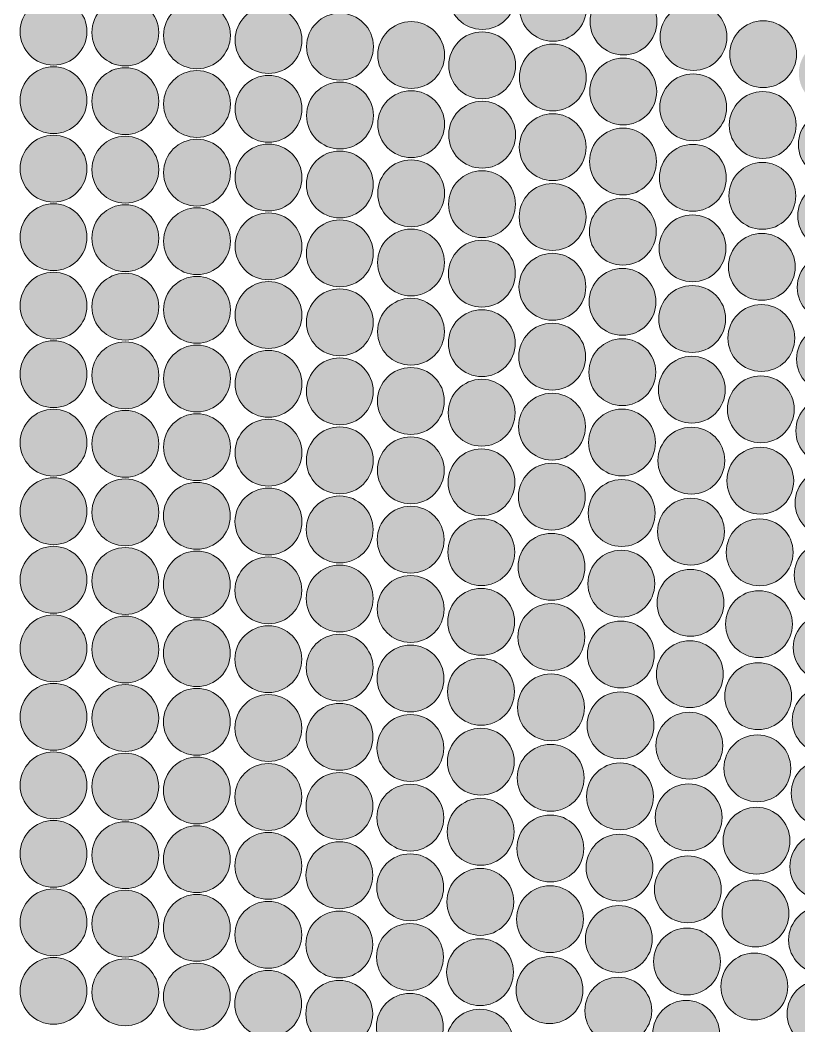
# Model space of a CAD drawing. Extents: x 3515 to 4006, y 175 to 667.
# Drawn here: x 3758 to 3814.4, y 547.4 to 620.3 of the extents above; entities that cross this region are included whole.
import ezdxf

# ---------------------------------------------------------------- set-up
doc = ezdxf.new("R2010")
doc.units = 0
doc.header["$MEASUREMENT"] = 0
doc.layers.add('Capa 1', color=7, linetype='Continuous', lineweight=0)

# ---------------------------------------------------------------- blocks, each defined once
blk = doc.blocks.new('Block_0')
at = {"layer": 'Capa 1', "true_color": 0x000000, "transparency": 33554687}
h = blk.add_hatch(color=18, dxfattribs=at)
h.dxf.hatch_style = 2
edge = h.paths.add_edge_path()
edge.add_arc((3791.473, 622.03), 2.421, 0, 360)
h = blk.add_hatch(color=18, dxfattribs=at)
h.dxf.hatch_style = 2
edge = h.paths.add_edge_path()
edge.add_arc((3796.598, 621.171), 2.421, 0, 360)
h = blk.add_hatch(color=18, dxfattribs=at)
h.dxf.hatch_style = 2
edge = h.paths.add_edge_path()
edge.add_arc((3801.7, 620.182), 2.421, 0, 360)
h = blk.add_hatch(color=18, dxfattribs=at)
h.dxf.hatch_style = 2
edge = h.paths.add_edge_path()
edge.add_arc((3760.415, 619.452), 2.421, 0, 360)
h = blk.add_hatch(color=18, dxfattribs=at)
h.dxf.hatch_style = 2
edge = h.paths.add_edge_path()
edge.add_arc((3765.611, 619.384), 2.421, 0, 360)
h = blk.add_hatch(color=18, dxfattribs=at)
h.dxf.hatch_style = 2
edge = h.paths.add_edge_path()
edge.add_arc((3770.803, 619.18), 2.421, 0, 360)
h = blk.add_hatch(color=18, dxfattribs=at)
h.dxf.hatch_style = 2
edge = h.paths.add_edge_path()
edge.add_arc((3806.774, 619.062), 2.421, 0, 360)
h = blk.add_hatch(color=18, dxfattribs=at)
h.dxf.hatch_style = 2
edge = h.paths.add_edge_path()
edge.add_arc((3775.989, 618.84), 2.421, 0, 360)
h = blk.add_hatch(color=18, dxfattribs=at)
h.dxf.hatch_style = 2
edge = h.paths.add_edge_path()
edge.add_arc((3781.164, 618.364), 2.421, 0, 360)
h = blk.add_hatch(color=18, dxfattribs=at)
h.dxf.hatch_style = 2
edge = h.paths.add_edge_path()
edge.add_arc((3786.324, 617.754), 2.421, 0, 360)
h = blk.add_hatch(color=18, dxfattribs=at)
h.dxf.hatch_style = 2
edge = h.paths.add_edge_path()
edge.add_arc((3811.819, 617.814), 2.421, 0, 360)
h = blk.add_hatch(color=18, dxfattribs=at)
h.dxf.hatch_style = 2
edge = h.paths.add_edge_path()
edge.add_arc((3791.467, 617.008), 2.421, 0, 360)
h = blk.add_hatch(color=18, dxfattribs=at)
h.dxf.hatch_style = 2
edge = h.paths.add_edge_path()
edge.add_arc((3796.588, 616.128), 2.421, 0, 360)
h = blk.add_hatch(color=18, dxfattribs=at)
h.dxf.hatch_style = 2
edge = h.paths.add_edge_path()
edge.add_arc((3816.829, 616.437), 2.421, 0, 360)
h = blk.add_hatch(color=18, dxfattribs=at)
h.dxf.hatch_style = 2
edge = h.paths.add_edge_path()
edge.add_arc((3801.685, 615.114), 2.421, 0, 360)
h = blk.add_hatch(color=18, dxfattribs=at)
h.dxf.hatch_style = 2
edge = h.paths.add_edge_path()
edge.add_arc((3760.415, 614.489), 2.421, 0, 360)
h = blk.add_hatch(color=18, dxfattribs=at)
h.dxf.hatch_style = 2
edge = h.paths.add_edge_path()
edge.add_arc((3765.611, 614.42), 2.421, 0, 360)
h = blk.add_hatch(color=18, dxfattribs=at)
h.dxf.hatch_style = 2
edge = h.paths.add_edge_path()
edge.add_arc((3770.803, 614.21), 2.421, 0, 360)
h = blk.add_hatch(color=18, dxfattribs=at)
h.dxf.hatch_style = 2
edge = h.paths.add_edge_path()
edge.add_arc((3775.988, 613.862), 2.421, 0, 360)
h = blk.add_hatch(color=18, dxfattribs=at)
h.dxf.hatch_style = 2
edge = h.paths.add_edge_path()
edge.add_arc((3806.753, 613.967), 2.421, 0, 360)
h = blk.add_hatch(color=18, dxfattribs=at)
h.dxf.hatch_style = 2
edge = h.paths.add_edge_path()
edge.add_arc((3781.162, 613.374), 2.421, 0, 360)
h = blk.add_hatch(color=18, dxfattribs=at)
h.dxf.hatch_style = 2
edge = h.paths.add_edge_path()
edge.add_arc((3786.32, 612.748), 2.421, 0, 360)
h = blk.add_hatch(color=18, dxfattribs=at)
h.dxf.hatch_style = 2
edge = h.paths.add_edge_path()
edge.add_arc((3811.79, 612.688), 2.421, 0, 360)
h = blk.add_hatch(color=18, dxfattribs=at)
h.dxf.hatch_style = 2
edge = h.paths.add_edge_path()
edge.add_arc((3791.46, 611.983), 2.421, 0, 360)
h = blk.add_hatch(color=18, dxfattribs=at)
h.dxf.hatch_style = 2
edge = h.paths.add_edge_path()
edge.add_arc((3796.578, 611.081), 2.421, 0, 360)
h = blk.add_hatch(color=18, dxfattribs=at)
h.dxf.hatch_style = 2
edge = h.paths.add_edge_path()
edge.add_arc((3816.792, 611.277), 2.421, 0, 360)
h = blk.add_hatch(color=18, dxfattribs=at)
h.dxf.hatch_style = 2
edge = h.paths.add_edge_path()
edge.add_arc((3760.415, 609.527), 2.421, 0, 360)
h = blk.add_hatch(color=18, dxfattribs=at)
h.dxf.hatch_style = 2
edge = h.paths.add_edge_path()
edge.add_arc((3801.669, 610.041), 2.421, 0, 360)
h = blk.add_hatch(color=18, dxfattribs=at)
h.dxf.hatch_style = 2
edge = h.paths.add_edge_path()
edge.add_arc((3765.611, 609.455), 2.421, 0, 360)
h = blk.add_hatch(color=18, dxfattribs=at)
h.dxf.hatch_style = 2
edge = h.paths.add_edge_path()
edge.add_arc((3770.803, 609.24), 2.421, 0, 360)
h = blk.add_hatch(color=18, dxfattribs=at)
h.dxf.hatch_style = 2
edge = h.paths.add_edge_path()
edge.add_arc((3775.987, 608.883), 2.421, 0, 360)
h = blk.add_hatch(color=18, dxfattribs=at)
h.dxf.hatch_style = 2
edge = h.paths.add_edge_path()
edge.add_arc((3806.731, 608.865), 2.421, 0, 360)
h = blk.add_hatch(color=18, dxfattribs=at)
h.dxf.hatch_style = 2
edge = h.paths.add_edge_path()
edge.add_arc((3781.16, 608.382), 2.421, 0, 360)
h = blk.add_hatch(color=18, dxfattribs=at)
h.dxf.hatch_style = 2
edge = h.paths.add_edge_path()
edge.add_arc((3786.316, 607.739), 2.421, 0, 360)
h = blk.add_hatch(color=18, dxfattribs=at)
h.dxf.hatch_style = 2
edge = h.paths.add_edge_path()
edge.add_arc((3811.76, 607.554), 2.421, 0, 360)
h = blk.add_hatch(color=18, dxfattribs=at)
h.dxf.hatch_style = 2
edge = h.paths.add_edge_path()
edge.add_arc((3791.453, 606.955), 2.421, 0, 360)
h = blk.add_hatch(color=18, dxfattribs=at)
h.dxf.hatch_style = 2
edge = h.paths.add_edge_path()
edge.add_arc((3796.566, 606.029), 2.421, 0, 360)
h = blk.add_hatch(color=18, dxfattribs=at)
h.dxf.hatch_style = 2
edge = h.paths.add_edge_path()
edge.add_arc((3816.751, 606.108), 2.421, 0, 360)
h = blk.add_hatch(color=18, dxfattribs=at)
h.dxf.hatch_style = 2
edge = h.paths.add_edge_path()
edge.add_arc((3760.415, 604.564), 2.421, 0, 360)
h = blk.add_hatch(color=18, dxfattribs=at)
h.dxf.hatch_style = 2
edge = h.paths.add_edge_path()
edge.add_arc((3765.611, 604.491), 2.421, 0, 360)
h = blk.add_hatch(color=18, dxfattribs=at)
h.dxf.hatch_style = 2
edge = h.paths.add_edge_path()
edge.add_arc((3801.652, 604.963), 2.421, 0, 360)
h = blk.add_hatch(color=18, dxfattribs=at)
h.dxf.hatch_style = 2
edge = h.paths.add_edge_path()
edge.add_arc((3770.803, 604.27), 2.421, 0, 360)
h = blk.add_hatch(color=18, dxfattribs=at)
h.dxf.hatch_style = 2
edge = h.paths.add_edge_path()
edge.add_arc((3775.986, 603.903), 2.421, 0, 360)
h = blk.add_hatch(color=18, dxfattribs=at)
h.dxf.hatch_style = 2
edge = h.paths.add_edge_path()
edge.add_arc((3806.707, 603.757), 2.421, 0, 360)
h = blk.add_hatch(color=18, dxfattribs=at)
h.dxf.hatch_style = 2
edge = h.paths.add_edge_path()
edge.add_arc((3781.157, 603.389), 2.421, 0, 360)
h = blk.add_hatch(color=18, dxfattribs=at)
h.dxf.hatch_style = 2
edge = h.paths.add_edge_path()
edge.add_arc((3786.312, 602.729), 2.421, 0, 360)
h = blk.add_hatch(color=18, dxfattribs=at)
h.dxf.hatch_style = 2
edge = h.paths.add_edge_path()
edge.add_arc((3811.726, 602.412), 2.421, 0, 360)
h = blk.add_hatch(color=18, dxfattribs=at)
h.dxf.hatch_style = 2
edge = h.paths.add_edge_path()
edge.add_arc((3791.445, 601.923), 2.421, 0, 360)
h = blk.add_hatch(color=18, dxfattribs=at)
h.dxf.hatch_style = 2
edge = h.paths.add_edge_path()
edge.add_arc((3796.554, 600.973), 2.421, 0, 360)
h = blk.add_hatch(color=18, dxfattribs=at)
h.dxf.hatch_style = 2
edge = h.paths.add_edge_path()
edge.add_arc((3816.707, 600.929), 2.421, 0, 360)
h = blk.add_hatch(color=18, dxfattribs=at)
h.dxf.hatch_style = 2
edge = h.paths.add_edge_path()
edge.add_arc((3760.415, 599.602), 2.421, 0, 360)
h = blk.add_hatch(color=18, dxfattribs=at)
h.dxf.hatch_style = 2
edge = h.paths.add_edge_path()
edge.add_arc((3765.611, 599.526), 2.421, 0, 360)
h = blk.add_hatch(color=18, dxfattribs=at)
h.dxf.hatch_style = 2
edge = h.paths.add_edge_path()
edge.add_arc((3770.802, 599.3), 2.421, 0, 360)
h = blk.add_hatch(color=18, dxfattribs=at)
h.dxf.hatch_style = 2
edge = h.paths.add_edge_path()
edge.add_arc((3801.634, 599.878), 2.421, 0, 360)
h = blk.add_hatch(color=18, dxfattribs=at)
h.dxf.hatch_style = 2
edge = h.paths.add_edge_path()
edge.add_arc((3775.985, 598.922), 2.421, 0, 360)
h = blk.add_hatch(color=18, dxfattribs=at)
h.dxf.hatch_style = 2
edge = h.paths.add_edge_path()
edge.add_arc((3806.681, 598.64), 2.421, 0, 360)
h = blk.add_hatch(color=18, dxfattribs=at)
h.dxf.hatch_style = 2
edge = h.paths.add_edge_path()
edge.add_arc((3781.155, 598.394), 2.421, 0, 360)
h = blk.add_hatch(color=18, dxfattribs=at)
h.dxf.hatch_style = 2
edge = h.paths.add_edge_path()
edge.add_arc((3786.307, 597.716), 2.421, 0, 360)
h = blk.add_hatch(color=18, dxfattribs=at)
h.dxf.hatch_style = 2
edge = h.paths.add_edge_path()
edge.add_arc((3811.691, 597.259), 2.421, 0, 360)
h = blk.add_hatch(color=18, dxfattribs=at)
h.dxf.hatch_style = 2
edge = h.paths.add_edge_path()
edge.add_arc((3791.437, 596.888), 2.421, 0, 360)
h = blk.add_hatch(color=18, dxfattribs=at)
h.dxf.hatch_style = 2
edge = h.paths.add_edge_path()
edge.add_arc((3796.541, 595.911), 2.421, 0, 360)
h = blk.add_hatch(color=18, dxfattribs=at)
h.dxf.hatch_style = 2
edge = h.paths.add_edge_path()
edge.add_arc((3816.66, 595.738), 2.421, 0, 360)
h = blk.add_hatch(color=18, dxfattribs=at)
h.dxf.hatch_style = 2
edge = h.paths.add_edge_path()
edge.add_arc((3760.415, 594.639), 2.421, 0, 360)
h = blk.add_hatch(color=18, dxfattribs=at)
h.dxf.hatch_style = 2
edge = h.paths.add_edge_path()
edge.add_arc((3765.611, 594.562), 2.421, 0, 360)
h = blk.add_hatch(color=18, dxfattribs=at)
h.dxf.hatch_style = 2
edge = h.paths.add_edge_path()
edge.add_arc((3770.802, 594.329), 2.421, 0, 360)
h = blk.add_hatch(color=18, dxfattribs=at)
h.dxf.hatch_style = 2
edge = h.paths.add_edge_path()
edge.add_arc((3801.614, 594.786), 2.421, 0, 360)
h = blk.add_hatch(color=18, dxfattribs=at)
h.dxf.hatch_style = 2
edge = h.paths.add_edge_path()
edge.add_arc((3775.984, 593.94), 2.421, 0, 360)
h = blk.add_hatch(color=18, dxfattribs=at)
h.dxf.hatch_style = 2
edge = h.paths.add_edge_path()
edge.add_arc((3806.653, 593.515), 2.421, 0, 360)
h = blk.add_hatch(color=18, dxfattribs=at)
h.dxf.hatch_style = 2
edge = h.paths.add_edge_path()
edge.add_arc((3781.152, 593.397), 2.421, 0, 360)
h = blk.add_hatch(color=18, dxfattribs=at)
h.dxf.hatch_style = 2
edge = h.paths.add_edge_path()
edge.add_arc((3786.302, 592.699), 2.421, 0, 360)
h = blk.add_hatch(color=18, dxfattribs=at)
h.dxf.hatch_style = 2
edge = h.paths.add_edge_path()
edge.add_arc((3811.652, 592.097), 2.421, 0, 360)
h = blk.add_hatch(color=18, dxfattribs=at)
h.dxf.hatch_style = 2
edge = h.paths.add_edge_path()
edge.add_arc((3791.428, 591.848), 2.421, 0, 360)
h = blk.add_hatch(color=18, dxfattribs=at)
h.dxf.hatch_style = 2
edge = h.paths.add_edge_path()
edge.add_arc((3796.526, 590.844), 2.421, 0, 360)
h = blk.add_hatch(color=18, dxfattribs=at)
h.dxf.hatch_style = 2
edge = h.paths.add_edge_path()
edge.add_arc((3816.608, 590.534), 2.421, 0, 360)
h = blk.add_hatch(color=18, dxfattribs=at)
h.dxf.hatch_style = 2
edge = h.paths.add_edge_path()
edge.add_arc((3760.415, 589.677), 2.421, 0, 360)
h = blk.add_hatch(color=18, dxfattribs=at)
h.dxf.hatch_style = 2
edge = h.paths.add_edge_path()
edge.add_arc((3765.611, 589.597), 2.421, 0, 360)
h = blk.add_hatch(color=18, dxfattribs=at)
h.dxf.hatch_style = 2
edge = h.paths.add_edge_path()
edge.add_arc((3770.802, 589.357), 2.421, 0, 360)
h = blk.add_hatch(color=18, dxfattribs=at)
h.dxf.hatch_style = 2
edge = h.paths.add_edge_path()
edge.add_arc((3801.593, 589.688), 2.421, 0, 360)
h = blk.add_hatch(color=18, dxfattribs=at)
h.dxf.hatch_style = 2
edge = h.paths.add_edge_path()
edge.add_arc((3775.983, 588.957), 2.421, 0, 360)
h = blk.add_hatch(color=18, dxfattribs=at)
h.dxf.hatch_style = 2
edge = h.paths.add_edge_path()
edge.add_arc((3781.149, 588.398), 2.421, 0, 360)
h = blk.add_hatch(color=18, dxfattribs=at)
h.dxf.hatch_style = 2
edge = h.paths.add_edge_path()
edge.add_arc((3806.622, 588.38), 2.421, 0, 360)
h = blk.add_hatch(color=18, dxfattribs=at)
h.dxf.hatch_style = 2
edge = h.paths.add_edge_path()
edge.add_arc((3786.296, 587.68), 2.421, 0, 360)
h = blk.add_hatch(color=18, dxfattribs=at)
h.dxf.hatch_style = 2
edge = h.paths.add_edge_path()
edge.add_arc((3811.61, 586.923), 2.421, 0, 360)
h = blk.add_hatch(color=18, dxfattribs=at)
h.dxf.hatch_style = 2
edge = h.paths.add_edge_path()
edge.add_arc((3791.418, 586.804), 2.421, 0, 360)
h = blk.add_hatch(color=18, dxfattribs=at)
h.dxf.hatch_style = 2
edge = h.paths.add_edge_path()
edge.add_arc((3796.511, 585.771), 2.421, 0, 360)
h = blk.add_hatch(color=18, dxfattribs=at)
h.dxf.hatch_style = 2
edge = h.paths.add_edge_path()
edge.add_arc((3816.552, 585.317), 2.421, 0, 360)
h = blk.add_hatch(color=18, dxfattribs=at)
h.dxf.hatch_style = 2
edge = h.paths.add_edge_path()
edge.add_arc((3760.415, 584.714), 2.421, 0, 360)
h = blk.add_hatch(color=18, dxfattribs=at)
h.dxf.hatch_style = 2
edge = h.paths.add_edge_path()
edge.add_arc((3765.611, 584.632), 2.421, 0, 360)
h = blk.add_hatch(color=18, dxfattribs=at)
h.dxf.hatch_style = 2
edge = h.paths.add_edge_path()
edge.add_arc((3770.801, 584.385), 2.421, 0, 360)
h = blk.add_hatch(color=18, dxfattribs=at)
h.dxf.hatch_style = 2
edge = h.paths.add_edge_path()
edge.add_arc((3801.569, 584.581), 2.421, 0, 360)
h = blk.add_hatch(color=18, dxfattribs=at)
h.dxf.hatch_style = 2
edge = h.paths.add_edge_path()
edge.add_arc((3775.981, 583.973), 2.421, 0, 360)
h = blk.add_hatch(color=18, dxfattribs=at)
h.dxf.hatch_style = 2
edge = h.paths.add_edge_path()
edge.add_arc((3781.146, 583.397), 2.421, 0, 360)
h = blk.add_hatch(color=18, dxfattribs=at)
h.dxf.hatch_style = 2
edge = h.paths.add_edge_path()
edge.add_arc((3786.289, 582.657), 2.421, 0, 360)
h = blk.add_hatch(color=18, dxfattribs=at)
h.dxf.hatch_style = 2
edge = h.paths.add_edge_path()
edge.add_arc((3806.588, 583.236), 2.421, 0, 360)
h = blk.add_hatch(color=18, dxfattribs=at)
h.dxf.hatch_style = 2
edge = h.paths.add_edge_path()
edge.add_arc((3791.407, 581.755), 2.421, 0, 360)
h = blk.add_hatch(color=18, dxfattribs=at)
h.dxf.hatch_style = 2
edge = h.paths.add_edge_path()
edge.add_arc((3811.564, 581.737), 2.421, 0, 360)
h = blk.add_hatch(color=18, dxfattribs=at)
h.dxf.hatch_style = 2
edge = h.paths.add_edge_path()
edge.add_arc((3796.493, 580.691), 2.421, 0, 360)
h = blk.add_hatch(color=18, dxfattribs=at)
h.dxf.hatch_style = 2
edge = h.paths.add_edge_path()
edge.add_arc((3760.415, 579.752), 2.421, 0, 360)
h = blk.add_hatch(color=18, dxfattribs=at)
h.dxf.hatch_style = 2
edge = h.paths.add_edge_path()
edge.add_arc((3765.611, 579.667), 2.421, 0, 360)
h = blk.add_hatch(color=18, dxfattribs=at)
h.dxf.hatch_style = 2
edge = h.paths.add_edge_path()
edge.add_arc((3816.491, 580.086), 2.421, 0, 360)
h = blk.add_hatch(color=18, dxfattribs=at)
h.dxf.hatch_style = 2
edge = h.paths.add_edge_path()
edge.add_arc((3770.801, 579.412), 2.421, 0, 360)
h = blk.add_hatch(color=18, dxfattribs=at)
h.dxf.hatch_style = 2
edge = h.paths.add_edge_path()
edge.add_arc((3775.98, 578.987), 2.421, 0, 360)
h = blk.add_hatch(color=18, dxfattribs=at)
h.dxf.hatch_style = 2
edge = h.paths.add_edge_path()
edge.add_arc((3801.543, 579.466), 2.421, 0, 360)
h = blk.add_hatch(color=18, dxfattribs=at)
h.dxf.hatch_style = 2
edge = h.paths.add_edge_path()
edge.add_arc((3781.142, 578.393), 2.421, 0, 360)
h = blk.add_hatch(color=18, dxfattribs=at)
h.dxf.hatch_style = 2
edge = h.paths.add_edge_path()
edge.add_arc((3786.283, 577.631), 2.421, 0, 360)
h = blk.add_hatch(color=18, dxfattribs=at)
h.dxf.hatch_style = 2
edge = h.paths.add_edge_path()
edge.add_arc((3806.552, 578.081), 2.421, 0, 360)
h = blk.add_hatch(color=18, dxfattribs=at)
h.dxf.hatch_style = 2
edge = h.paths.add_edge_path()
edge.add_arc((3791.395, 576.701), 2.421, 0, 360)
h = blk.add_hatch(color=18, dxfattribs=at)
h.dxf.hatch_style = 2
edge = h.paths.add_edge_path()
edge.add_arc((3811.514, 576.538), 2.421, 0, 360)
h = blk.add_hatch(color=18, dxfattribs=at)
h.dxf.hatch_style = 2
edge = h.paths.add_edge_path()
edge.add_arc((3796.474, 575.604), 2.421, 0, 360)
h = blk.add_hatch(color=18, dxfattribs=at)
h.dxf.hatch_style = 2
edge = h.paths.add_edge_path()
edge.add_arc((3760.415, 574.789), 2.421, 0, 360)
h = blk.add_hatch(color=18, dxfattribs=at)
h.dxf.hatch_style = 2
edge = h.paths.add_edge_path()
edge.add_arc((3765.611, 574.702), 2.421, 0, 360)
h = blk.add_hatch(color=18, dxfattribs=at)
h.dxf.hatch_style = 2
edge = h.paths.add_edge_path()
edge.add_arc((3816.425, 574.838), 2.421, 0, 360)
h = blk.add_hatch(color=18, dxfattribs=at)
h.dxf.hatch_style = 2
edge = h.paths.add_edge_path()
edge.add_arc((3770.8, 574.438), 2.421, 0, 360)
h = blk.add_hatch(color=18, dxfattribs=at)
h.dxf.hatch_style = 2
edge = h.paths.add_edge_path()
edge.add_arc((3775.978, 574), 2.421, 0, 360)
h = blk.add_hatch(color=18, dxfattribs=at)
h.dxf.hatch_style = 2
edge = h.paths.add_edge_path()
edge.add_arc((3801.515, 574.341), 2.421, 0, 360)
h = blk.add_hatch(color=18, dxfattribs=at)
h.dxf.hatch_style = 2
edge = h.paths.add_edge_path()
edge.add_arc((3781.138, 573.387), 2.421, 0, 360)
h = blk.add_hatch(color=18, dxfattribs=at)
h.dxf.hatch_style = 2
edge = h.paths.add_edge_path()
edge.add_arc((3786.275, 572.6), 2.421, 0, 360)
h = blk.add_hatch(color=18, dxfattribs=at)
h.dxf.hatch_style = 2
edge = h.paths.add_edge_path()
edge.add_arc((3806.512, 572.914), 2.421, 0, 360)
h = blk.add_hatch(color=18, dxfattribs=at)
h.dxf.hatch_style = 2
edge = h.paths.add_edge_path()
edge.add_arc((3791.382, 571.64), 2.421, 0, 360)
h = blk.add_hatch(color=18, dxfattribs=at)
h.dxf.hatch_style = 2
edge = h.paths.add_edge_path()
edge.add_arc((3811.459, 571.324), 2.421, 0, 360)
h = blk.add_hatch(color=18, dxfattribs=at)
h.dxf.hatch_style = 2
edge = h.paths.add_edge_path()
edge.add_arc((3796.454, 570.509), 2.421, 0, 360)
h = blk.add_hatch(color=18, dxfattribs=at)
h.dxf.hatch_style = 2
edge = h.paths.add_edge_path()
edge.add_arc((3760.415, 569.827), 2.421, 0, 360)
h = blk.add_hatch(color=18, dxfattribs=at)
h.dxf.hatch_style = 2
edge = h.paths.add_edge_path()
edge.add_arc((3765.61, 569.736), 2.421, 0, 360)
h = blk.add_hatch(color=18, dxfattribs=at)
h.dxf.hatch_style = 2
edge = h.paths.add_edge_path()
edge.add_arc((3770.8, 569.464), 2.421, 0, 360)
h = blk.add_hatch(color=18, dxfattribs=at)
h.dxf.hatch_style = 2
edge = h.paths.add_edge_path()
edge.add_arc((3816.352, 569.574), 2.421, 0, 360)
h = blk.add_hatch(color=18, dxfattribs=at)
h.dxf.hatch_style = 2
edge = h.paths.add_edge_path()
edge.add_arc((3775.976, 569.011), 2.421, 0, 360)
h = blk.add_hatch(color=18, dxfattribs=at)
h.dxf.hatch_style = 2
edge = h.paths.add_edge_path()
edge.add_arc((3801.484, 569.206), 2.421, 0, 360)
h = blk.add_hatch(color=18, dxfattribs=at)
h.dxf.hatch_style = 2
edge = h.paths.add_edge_path()
edge.add_arc((3781.134, 568.378), 2.421, 0, 360)
h = blk.add_hatch(color=18, dxfattribs=at)
h.dxf.hatch_style = 2
edge = h.paths.add_edge_path()
edge.add_arc((3786.267, 567.565), 2.421, 0, 360)
h = blk.add_hatch(color=18, dxfattribs=at)
h.dxf.hatch_style = 2
edge = h.paths.add_edge_path()
edge.add_arc((3806.468, 567.734), 2.421, 0, 360)
h = blk.add_hatch(color=18, dxfattribs=at)
h.dxf.hatch_style = 2
edge = h.paths.add_edge_path()
edge.add_arc((3791.368, 566.574), 2.421, 0, 360)
h = blk.add_hatch(color=18, dxfattribs=at)
h.dxf.hatch_style = 2
edge = h.paths.add_edge_path()
edge.add_arc((3811.399, 566.095), 2.421, 0, 360)
h = blk.add_hatch(color=18, dxfattribs=at)
h.dxf.hatch_style = 2
edge = h.paths.add_edge_path()
edge.add_arc((3796.431, 565.405), 2.421, 0, 360)
h = blk.add_hatch(color=18, dxfattribs=at)
h.dxf.hatch_style = 2
edge = h.paths.add_edge_path()
edge.add_arc((3760.415, 564.865), 2.421, 0, 360)
h = blk.add_hatch(color=18, dxfattribs=at)
h.dxf.hatch_style = 2
edge = h.paths.add_edge_path()
edge.add_arc((3765.61, 564.771), 2.421, 0, 360)
h = blk.add_hatch(color=18, dxfattribs=at)
h.dxf.hatch_style = 2
edge = h.paths.add_edge_path()
edge.add_arc((3770.799, 564.489), 2.421, 0, 360)
h = blk.add_hatch(color=18, dxfattribs=at)
h.dxf.hatch_style = 2
edge = h.paths.add_edge_path()
edge.add_arc((3775.975, 564.021), 2.421, 0, 360)
h = blk.add_hatch(color=18, dxfattribs=at)
h.dxf.hatch_style = 2
edge = h.paths.add_edge_path()
edge.add_arc((3801.45, 564.06), 2.421, 0, 360)
h = blk.add_hatch(color=18, dxfattribs=at)
h.dxf.hatch_style = 2
edge = h.paths.add_edge_path()
edge.add_arc((3816.272, 564.291), 2.421, 0, 360)
h = blk.add_hatch(color=18, dxfattribs=at)
h.dxf.hatch_style = 2
edge = h.paths.add_edge_path()
edge.add_arc((3781.129, 563.366), 2.421, 0, 360)
h = blk.add_hatch(color=18, dxfattribs=at)
h.dxf.hatch_style = 2
edge = h.paths.add_edge_path()
edge.add_arc((3786.257, 562.525), 2.421, 0, 360)
h = blk.add_hatch(color=18, dxfattribs=at)
h.dxf.hatch_style = 2
edge = h.paths.add_edge_path()
edge.add_arc((3806.42, 562.541), 2.421, 0, 360)
h = blk.add_hatch(color=18, dxfattribs=at)
h.dxf.hatch_style = 2
edge = h.paths.add_edge_path()
edge.add_arc((3791.352, 561.5), 2.421, 0, 360)
h = blk.add_hatch(color=18, dxfattribs=at)
h.dxf.hatch_style = 2
edge = h.paths.add_edge_path()
edge.add_arc((3811.333, 560.849), 2.421, 0, 360)
h = blk.add_hatch(color=18, dxfattribs=at)
h.dxf.hatch_style = 2
edge = h.paths.add_edge_path()
edge.add_arc((3796.406, 560.291), 2.421, 0, 360)
h = blk.add_hatch(color=18, dxfattribs=at)
h.dxf.hatch_style = 2
edge = h.paths.add_edge_path()
edge.add_arc((3760.415, 559.902), 2.421, 0, 360)
h = blk.add_hatch(color=18, dxfattribs=at)
h.dxf.hatch_style = 2
edge = h.paths.add_edge_path()
edge.add_arc((3765.61, 559.805), 2.421, 0, 360)
h = blk.add_hatch(color=18, dxfattribs=at)
h.dxf.hatch_style = 2
edge = h.paths.add_edge_path()
edge.add_arc((3770.799, 559.514), 2.421, 0, 360)
h = blk.add_hatch(color=18, dxfattribs=at)
h.dxf.hatch_style = 2
edge = h.paths.add_edge_path()
edge.add_arc((3775.972, 559.028), 2.421, 0, 360)
h = blk.add_hatch(color=18, dxfattribs=at)
h.dxf.hatch_style = 2
edge = h.paths.add_edge_path()
edge.add_arc((3801.413, 558.901), 2.421, 0, 360)
h = blk.add_hatch(color=18, dxfattribs=at)
h.dxf.hatch_style = 2
edge = h.paths.add_edge_path()
edge.add_arc((3816.184, 558.987), 2.421, 0, 360)
h = blk.add_hatch(color=18, dxfattribs=at)
h.dxf.hatch_style = 2
edge = h.paths.add_edge_path()
edge.add_arc((3781.124, 558.35), 2.421, 0, 360)
h = blk.add_hatch(color=18, dxfattribs=at)
h.dxf.hatch_style = 2
edge = h.paths.add_edge_path()
edge.add_arc((3786.247, 557.48), 2.421, 0, 360)
h = blk.add_hatch(color=18, dxfattribs=at)
h.dxf.hatch_style = 2
edge = h.paths.add_edge_path()
edge.add_arc((3806.366, 557.331), 2.421, 0, 360)
h = blk.add_hatch(color=18, dxfattribs=at)
h.dxf.hatch_style = 2
edge = h.paths.add_edge_path()
edge.add_arc((3791.334, 556.418), 2.421, 0, 360)
h = blk.add_hatch(color=18, dxfattribs=at)
h.dxf.hatch_style = 2
edge = h.paths.add_edge_path()
edge.add_arc((3811.26, 555.583), 2.421, 0, 360)
h = blk.add_hatch(color=18, dxfattribs=at)
h.dxf.hatch_style = 2
edge = h.paths.add_edge_path()
edge.add_arc((3760.415, 554.94), 2.421, 0, 360)
h = blk.add_hatch(color=18, dxfattribs=at)
h.dxf.hatch_style = 2
edge = h.paths.add_edge_path()
edge.add_arc((3796.378, 555.167), 2.421, 0, 360)
h = blk.add_hatch(color=18, dxfattribs=at)
h.dxf.hatch_style = 2
edge = h.paths.add_edge_path()
edge.add_arc((3765.61, 554.839), 2.421, 0, 360)
h = blk.add_hatch(color=18, dxfattribs=at)
h.dxf.hatch_style = 2
edge = h.paths.add_edge_path()
edge.add_arc((3770.798, 554.537), 2.421, 0, 360)
h = blk.add_hatch(color=18, dxfattribs=at)
h.dxf.hatch_style = 2
edge = h.paths.add_edge_path()
edge.add_arc((3775.97, 554.034), 2.421, 0, 360)
h = blk.add_hatch(color=18, dxfattribs=at)
h.dxf.hatch_style = 2
edge = h.paths.add_edge_path()
edge.add_arc((3801.371, 553.729), 2.421, 0, 360)
h = blk.add_hatch(color=18, dxfattribs=at)
h.dxf.hatch_style = 2
edge = h.paths.add_edge_path()
edge.add_arc((3816.087, 553.66), 2.421, 0, 360)
h = blk.add_hatch(color=18, dxfattribs=at)
h.dxf.hatch_style = 2
edge = h.paths.add_edge_path()
edge.add_arc((3781.118, 553.33), 2.421, 0, 360)
h = blk.add_hatch(color=18, dxfattribs=at)
h.dxf.hatch_style = 2
edge = h.paths.add_edge_path()
edge.add_arc((3786.236, 552.428), 2.421, 0, 360)
h = blk.add_hatch(color=18, dxfattribs=at)
h.dxf.hatch_style = 2
edge = h.paths.add_edge_path()
edge.add_arc((3806.307, 552.105), 2.421, 0, 360)
h = blk.add_hatch(color=18, dxfattribs=at)
h.dxf.hatch_style = 2
edge = h.paths.add_edge_path()
edge.add_arc((3791.314, 551.328), 2.421, 0, 360)
h = blk.add_hatch(color=18, dxfattribs=at)
h.dxf.hatch_style = 2
edge = h.paths.add_edge_path()
edge.add_arc((3760.415, 549.977), 2.421, 0, 360)
h = blk.add_hatch(color=18, dxfattribs=at)
h.dxf.hatch_style = 2
edge = h.paths.add_edge_path()
edge.add_arc((3765.61, 549.872), 2.421, 0, 360)
h = blk.add_hatch(color=18, dxfattribs=at)
h.dxf.hatch_style = 2
edge = h.paths.add_edge_path()
edge.add_arc((3796.346, 550.032), 2.421, 0, 360)
h = blk.add_hatch(color=18, dxfattribs=at)
h.dxf.hatch_style = 2
edge = h.paths.add_edge_path()
edge.add_arc((3811.179, 550.297), 2.421, 0, 360)
h = blk.add_hatch(color=18, dxfattribs=at)
h.dxf.hatch_style = 2
edge = h.paths.add_edge_path()
edge.add_arc((3770.797, 549.559), 2.421, 0, 360)
h = blk.add_hatch(color=18, dxfattribs=at)
h.dxf.hatch_style = 2
edge = h.paths.add_edge_path()
edge.add_arc((3775.967, 549.036), 2.421, 0, 360)
h = blk.add_hatch(color=18, dxfattribs=at)
h.dxf.hatch_style = 2
edge = h.paths.add_edge_path()
edge.add_arc((3781.112, 548.306), 2.421, 0, 360)
h = blk.add_hatch(color=18, dxfattribs=at)
h.dxf.hatch_style = 2
edge = h.paths.add_edge_path()
edge.add_arc((3801.325, 548.541), 2.421, 0, 360)
h = blk.add_hatch(color=18, dxfattribs=at)
h.dxf.hatch_style = 2
edge = h.paths.add_edge_path()
edge.add_arc((3815.98, 548.308), 2.421, 0, 360)
h = blk.add_hatch(color=18, dxfattribs=at)
h.dxf.hatch_style = 2
edge = h.paths.add_edge_path()
edge.add_arc((3786.223, 547.37), 2.421, 0, 360)
h = blk.add_hatch(color=18, dxfattribs=at)
h.dxf.hatch_style = 2
edge = h.paths.add_edge_path()
edge.add_arc((3806.241, 546.859), 2.421, 0, 360)
h = blk.add_hatch(color=18, dxfattribs=at)
h.dxf.hatch_style = 2
edge = h.paths.add_edge_path()
edge.add_arc((3791.292, 546.228), 2.421, 0, 360)
at = {"layer": 'Capa 1'}
for centre in [(3791.473, 622.03), (3796.598, 621.171), (3801.7, 620.182), (3760.415, 619.452), (3765.611, 619.384), (3770.803, 619.18), (3806.774, 619.062), (3775.989, 618.84), (3781.164, 618.364), (3786.324, 617.754), (3811.819, 617.814), (3791.467, 617.008), (3796.588, 616.128), (3801.685, 615.114), (3760.415, 614.489), (3765.611, 614.42), (3770.803, 614.21), (3775.988, 613.862), (3806.753, 613.967), (3781.162, 613.374), (3786.32, 612.748), (3811.79, 612.688), (3791.46, 611.983), (3796.578, 611.081), (3816.792, 611.277), (3760.415, 609.527), (3801.669, 610.041), (3765.611, 609.455), (3770.803, 609.24), (3775.987, 608.883), (3806.731, 608.865), (3781.16, 608.382), (3786.316, 607.739), (3811.76, 607.554), (3791.453, 606.955), (3796.566, 606.029), (3816.751, 606.108), (3760.415, 604.564), (3765.611, 604.491), (3801.652, 604.963), (3770.803, 604.27), (3775.986, 603.903), (3806.707, 603.757), (3781.157, 603.389), (3786.312, 602.729), (3811.726, 602.412), (3791.445, 601.923), (3796.554, 600.973), (3816.707, 600.929), (3760.415, 599.602), (3765.611, 599.526), (3770.802, 599.3), (3801.634, 599.878), (3775.985, 598.922), (3806.681, 598.64), (3781.155, 598.394), (3786.307, 597.716), (3811.691, 597.259), (3791.437, 596.888), (3796.541, 595.911), (3816.66, 595.738), (3760.415, 594.639), (3765.611, 594.562), (3770.802, 594.329), (3801.614, 594.786), (3775.984, 593.94), (3806.653, 593.515), (3781.152, 593.397), (3786.302, 592.699), (3811.652, 592.097), (3791.428, 591.848), (3796.526, 590.844), (3816.608, 590.534), (3760.415, 589.677), (3765.611, 589.597), (3770.802, 589.357), (3801.593, 589.688), (3775.983, 588.957), (3781.149, 588.398), (3806.622, 588.38), (3786.296, 587.68), (3811.61, 586.923), (3791.418, 586.804), (3796.511, 585.771), (3816.552, 585.317), (3760.415, 584.714), (3765.611, 584.632), (3770.801, 584.385), (3801.569, 584.581), (3775.981, 583.973), (3781.146, 583.397), (3786.289, 582.657), (3806.588, 583.236), (3791.407, 581.755), (3811.564, 581.737), (3796.493, 580.691), (3760.415, 579.752), (3765.611, 579.667), (3816.491, 580.086), (3770.801, 579.412), (3775.98, 578.987), (3801.543, 579.466), (3781.142, 578.393), (3786.283, 577.631), (3806.552, 578.081), (3791.395, 576.701), (3811.514, 576.538), (3796.474, 575.604), (3760.415, 574.789), (3765.611, 574.702), (3816.425, 574.838), (3770.8, 574.438), (3775.978, 574), (3801.515, 574.341), (3781.138, 573.387), (3786.275, 572.6), (3806.512, 572.914), (3791.382, 571.64), (3811.459, 571.324), (3796.454, 570.509), (3760.415, 569.827), (3765.61, 569.736), (3770.8, 569.464), (3816.352, 569.574), (3775.976, 569.011), (3801.484, 569.206), (3781.134, 568.378), (3786.267, 567.565), (3806.468, 567.734), (3791.368, 566.574), (3811.399, 566.095), (3796.431, 565.405), (3760.415, 564.865), (3765.61, 564.771), (3770.799, 564.489), (3775.975, 564.021), (3801.45, 564.06), (3816.272, 564.291), (3781.129, 563.366), (3786.257, 562.525), (3806.42, 562.541), (3791.352, 561.5), (3811.333, 560.849), (3796.406, 560.291), (3760.415, 559.902), (3765.61, 559.805), (3770.799, 559.514), (3775.972, 559.028), (3801.413, 558.901), (3816.184, 558.987), (3781.124, 558.35), (3786.247, 557.48), (3806.366, 557.331), (3791.334, 556.418), (3811.26, 555.583), (3760.415, 554.94), (3796.378, 555.167), (3765.61, 554.839), (3770.798, 554.537), (3775.97, 554.034), (3801.371, 553.729), (3816.087, 553.66), (3781.118, 553.33), (3786.236, 552.428), (3806.307, 552.105), (3791.314, 551.328), (3760.415, 549.977), (3765.61, 549.872), (3796.346, 550.032), (3811.179, 550.297), (3770.797, 549.559), (3775.967, 549.036), (3781.112, 548.306), (3801.325, 548.541), (3815.98, 548.308), (3786.223, 547.37), (3806.241, 546.859), (3791.292, 546.228)]:
    blk.add_circle(centre, 2.421, dxfattribs=at)

msp = doc.modelspace()

# ---------------------------------------------------------------- block references
at = {"layer": 'Capa 1'}
msp.add_blockref('Block_0', (0, 0), dxfattribs=at)

doc.saveas('drawing.dxf')
